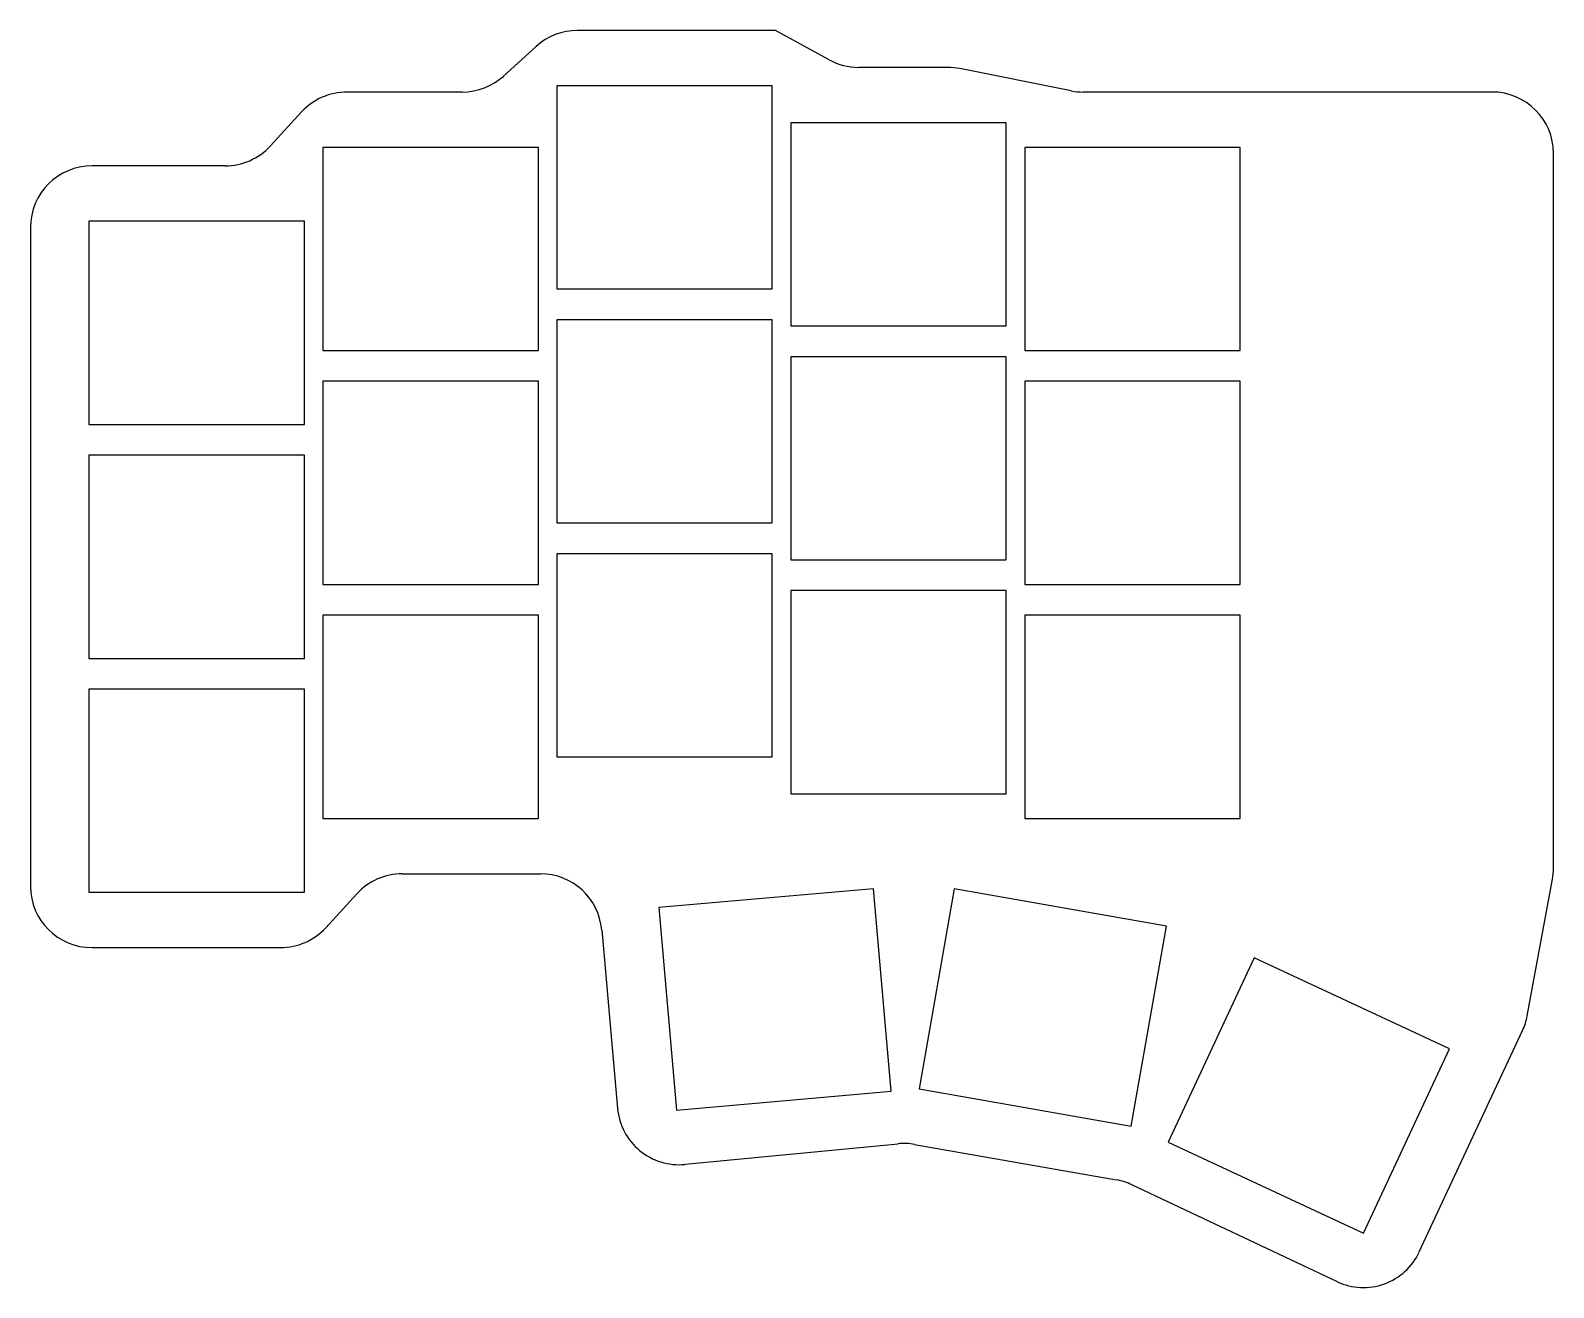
# Model space of a CAD drawing. Header units: millimetres. Extents: x 86 to 210, y -140 to -38.
import ezdxf

# ---------------------------------------------------------------- set-up
doc = ezdxf.new("R2010")
doc.units = ezdxf.units.MM

msp = doc.modelspace()

# ---------------------------------------------------------------- linework, layer by layer
for p, q in [((147, -38.25), (130.93, -38.25)), ((151.38, -40.64), (147, -38.25)), ((127.57, -39.55), (124.93, -41.95)), ((161, -41.25), (153.77, -41.25)), ((171.01, -43.15), (161.99, -41.35)), ((121.57, -43.25), (112.2, -43.25)), ((146.75, -42.75), (129.25, -42.75)), ((129.25, -42.75), (129.25, -59.25)), ((146.75, -59.25), (146.75, -42.75)), ((205.2, -43.25), (172, -43.25)), ((108.51, -44.87), (105.99, -47.63)), ((165.75, -45.75), (148.25, -45.75)), ((148.25, -45.75), (148.25, -62.25)), ((165.75, -62.25), (165.75, -45.75)), ((127.75, -47.75), (110.25, -47.75)), ((110.25, -47.75), (110.25, -64.25)), ((127.75, -64.25), (127.75, -47.75)), ((184.75, -47.75), (167.25, -47.75)), ((167.25, -47.75), (167.25, -64.25)), ((184.75, -64.25), (184.75, -47.75)), ((102.3, -49.25), (91.5, -49.25)), ((210.2, -106.29), (210.2, -48.25)), ((86.5, -54.25), (86.5, -107.75)), ((108.75, -53.75), (91.25, -53.75)), ((91.25, -53.75), (91.25, -70.25)), ((108.75, -70.25), (108.75, -53.75)), ((129.25, -59.25), (146.75, -59.25)), ((146.75, -61.75), (129.25, -61.75)), ((129.25, -61.75), (129.25, -78.25)), ((146.75, -78.25), (146.75, -61.75)), ((148.25, -62.25), (165.75, -62.25)), ((110.25, -64.25), (127.75, -64.25)), ((167.25, -64.25), (184.75, -64.25)), ((165.75, -64.75), (148.25, -64.75)), ((148.25, -64.75), (148.25, -81.25)), ((165.75, -81.25), (165.75, -64.75)), ((127.75, -66.75), (110.25, -66.75)), ((110.25, -66.75), (110.25, -83.25)), ((127.75, -83.25), (127.75, -66.75)), ((184.75, -66.75), (167.25, -66.75)), ((167.25, -66.75), (167.25, -83.25)), ((184.75, -83.25), (184.75, -66.75)), ((91.25, -70.25), (108.75, -70.25)), ((108.75, -72.75), (91.25, -72.75)), ((91.25, -72.75), (91.25, -89.25)), ((108.75, -89.25), (108.75, -72.75)), ((129.25, -78.25), (146.75, -78.25)), ((146.75, -80.75), (129.25, -80.75)), ((129.25, -80.75), (129.25, -97.25)), ((146.75, -97.25), (146.75, -80.75)), ((148.25, -81.25), (165.75, -81.25)), ((110.25, -83.25), (127.75, -83.25)), ((165.75, -83.75), (148.25, -83.75)), ((148.25, -83.75), (148.25, -100.25)), ((165.75, -100.25), (165.75, -83.75)), ((167.25, -83.25), (184.75, -83.25)), ((127.75, -85.75), (110.25, -85.75)), ((110.25, -85.75), (110.25, -102.25)), ((127.75, -102.25), (127.75, -85.75)), ((184.75, -85.75), (167.25, -85.75)), ((167.25, -85.75), (167.25, -102.25)), ((184.75, -102.25), (184.75, -85.75)), ((91.25, -89.25), (108.75, -89.25)), ((108.75, -91.75), (91.25, -91.75)), ((91.25, -91.75), (91.25, -108.25)), ((108.75, -108.25), (108.75, -91.75)), ((129.25, -97.25), (146.75, -97.25)), ((148.25, -100.25), (165.75, -100.25)), ((110.25, -102.25), (127.75, -102.25)), ((167.25, -102.25), (184.75, -102.25)), ((116.7, -106.75), (127.92, -106.75)), ((208.06, -118.29), (210.12, -107.2)), ((91.25, -108.25), (108.75, -108.25)), ((110.49, -111.13), (113.01, -108.37)), ((154.98, -107.98), (137.54, -109.5)), ((156.41, -124.42), (154.98, -107.98)), ((161.53, -107.97), (158.67, -124.22)), ((178.77, -111.01), (161.53, -107.97)), ((137.54, -109.5), (138.98, -125.94)), ((132.9, -111.31), (134.19, -125.82)), ((175.9, -127.26), (178.77, -111.01)), ((91.5, -112.75), (106.8, -112.75)), ((185.88, -113.59), (178.91, -128.54)), ((201.74, -120.98), (185.88, -113.59)), ((199.29, -137.47), (207.68, -119.49)), ((194.77, -135.94), (201.74, -120.98)), ((138.98, -125.94), (156.41, -124.42)), ((158.67, -124.22), (175.9, -127.26)), ((178.91, -128.54), (194.77, -135.94)), ((139.66, -130.35), (156.96, -128.68)), ((158.31, -128.73), (174.71, -131.62)), ((175.97, -132.02), (192.63, -139.88))]:
    msp.add_line(p, q)
for centre, start, end in [((130.93, -43.25), 90, 132.2737), ((153.77, -36.25), 241.3895, 270), ((121.57, -38.25), 270, 312.2737), ((161, -46.25), 78.6901, 90), ((112.2, -48.25), 90, 137.4896), ((172, -38.25), 258.6901, 270), ((205.2, -48.25), 0, 90), ((102.3, -44.25), 270, 317.4896), ((91.5, -54.25), 90, 180), ((205.2, -106.29), 349.514, 0), ((116.7, -111.75), 90, 137.4896), ((127.92, -111.75), 5.0778, 90), ((91.5, -107.75), 180, 270), ((106.8, -107.75), 270, 317.4896), ((203.15, -117.38), 335, 349.514), ((139.17, -125.38), 185.0778, 275.5302), ((157.44, -133.65), 80, 95.5302), ((173.84, -136.54), 64.7446, 80), ((194.76, -135.36), 244.7446, 335)]:
    msp.add_arc(centre, 5, start, end)

doc.saveas('drawing.dxf')
